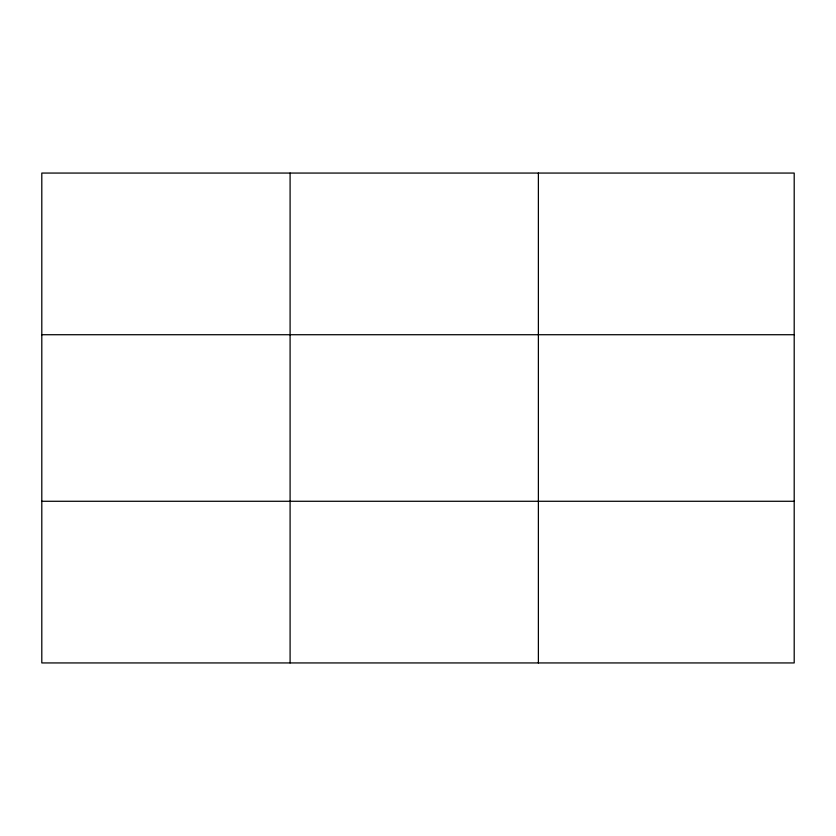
<?xml version="1.0" encoding="UTF-8"?>
<svg xmlns="http://www.w3.org/2000/svg" width="836" height="836" viewBox="0 0 836 836"><rect width="100%" height="100%" fill="white"/><g stroke="black" fill="none" stroke-linecap="round" stroke-linejoin="round"><path stroke-width="1.25" d="M290.092 662.938L290.092 173.062M538.384 662.938L538.384 173.062M794.2 334.724L794.2 173.062L41.8 173.062L41.8 662.938L794.2 662.938L794.2 334.724L41.8 334.724M41.8 501.276L794.2 501.276"/></g></svg>
